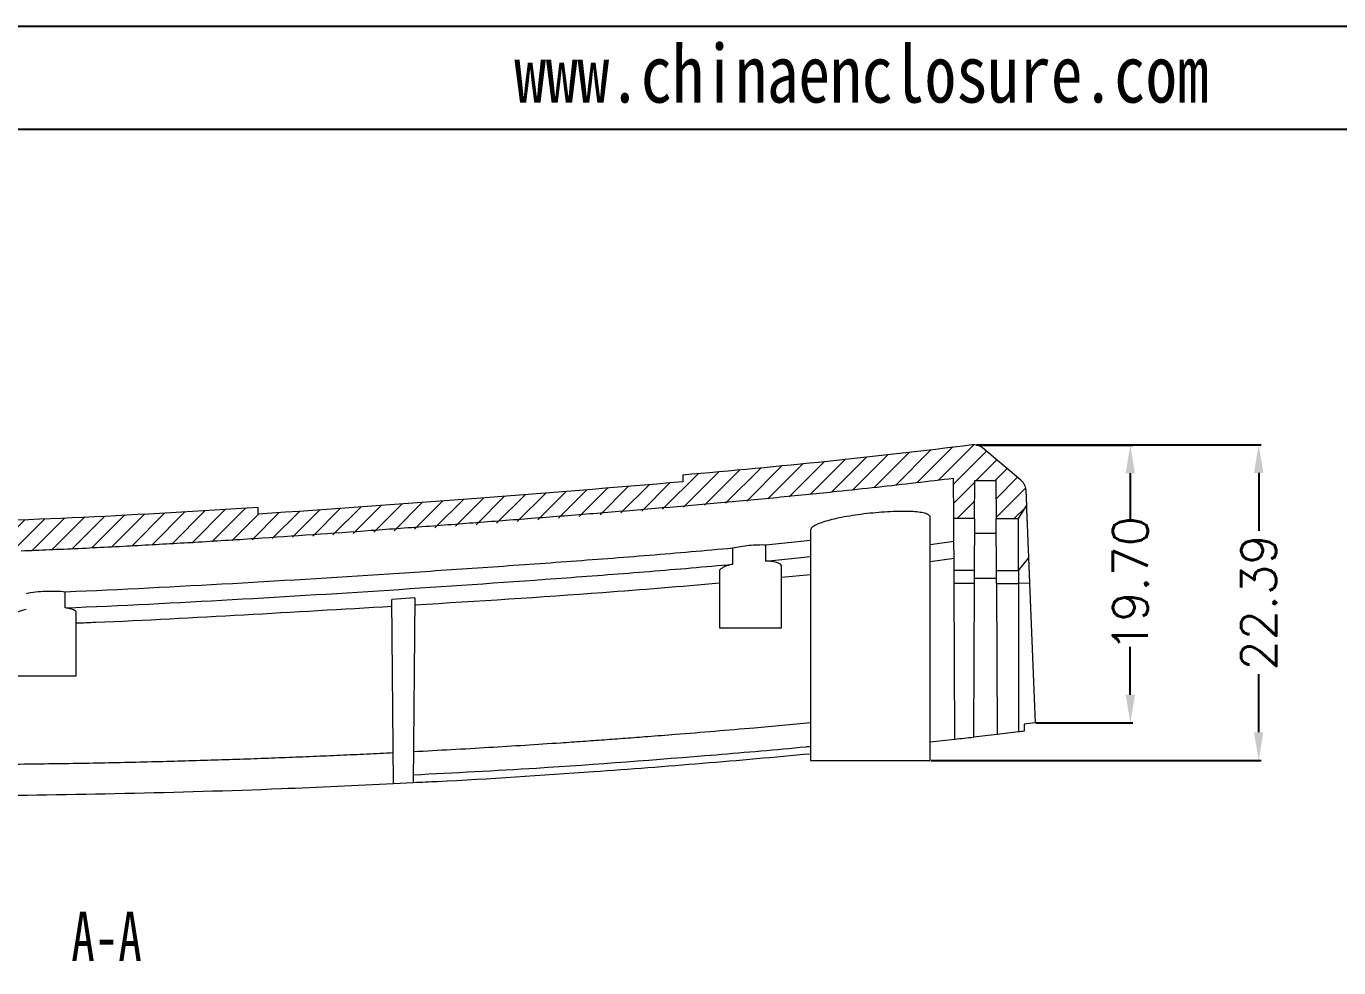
# Model space of a CAD drawing. Header units: inches. Extents: x 319 to 1827, y 1181 to 1488.
# Drawn here: x 469.6 to 562.7, y 1421.6 to 1488.4 of the extents above; entities that cross this region are included whole.
import ezdxf

# ---------------------------------------------------------------- set-up
doc = ezdxf.new("R2010")
doc.units = ezdxf.units.IN
doc.layers.add('文字', color=81, linetype='Continuous')
doc.styles.add('SLDTEXTSTYLE1', font='TXT', dxfattribs={"width": 0.75, "bigfont": 'bigfont'})
doc.styles.add('SLDTEXTSTYLE3', font='TXT', dxfattribs={"width": 0.7})
doc.styles.get("Standard").update_dxf_attribs({"font": 'txt', "bigfont": 'gbcbig.shx'})
doc.styles.add('宋体', font='', dxfattribs={"width": 0.8, "height": 3.5})
doc.styles.get('宋体').set_extended_font_data('SimSun')
doc.dimstyles.new('2.5', dxfattribs={"dimtxt": 2.5, "dimasz": 2, "dimexe": 0.18, "dimexo": 0.0625, "dimgap": 0.09, "dimtad": 0, "dimzin": 0, "dimdsep": 46, "dimtxsty": 'Standard', "dimcen": 2, "dimclrd": 3, "dimclre": 3, "dimclrt": 256, "dimadec": 0, "dimazin": 0, "dimtfac": 1, "dimtofl": 0, "dimtmove": 0, "dimatfit": 3, "dimfxl": 1, "dimtolj": 1, "dimtzin": 0, "dimarcsym": 0})

# ---------------------------------------------------------------- blocks, each defined once
blk = doc.blocks.new('SW_NOTE_2')
at = {"color": 0, "linetype": 'Continuous', "lineweight": 0, "attachment_point": 2}
for s, insert, char_height, style in [('剖面', (8.334, 8.186), 6.35, 'SLDTEXTSTYLE1'), ('A-A', (22.232, 5.799), 3.5, 'SLDTEXTSTYLE3')]:
    blk.add_mtext(s, dxfattribs=dict(at, insert=insert, char_height=char_height, style=style))
blk = doc.blocks.new('*D201')
at = {"color": 3, "lineweight": -2}
for p, q in [((537.134, 1458.666), (548.085, 1458.666)), ((547.905, 1456.666), (547.905, 1453.279)), ((547.905, 1440.962), (547.905, 1444.349)), ((541.218, 1438.962), (548.085, 1438.962))]:
    blk.add_line(p, q, dxfattribs=at)
at = {"color": 3}
for points in [[(547.571, 1456.666), (548.238, 1456.666), (547.905, 1458.666)], [(547.571, 1440.962), (548.238, 1440.962), (547.905, 1438.962)]]:
    blk.add_solid(points, dxfattribs=at)
at = {"layer": 'Defpoints', "color": 0}
for p in [(537.072, 1458.666), (547.905, 1458.666), (541.156, 1438.962)]:
    blk.add_point(p, dxfattribs=at)
at = {"insert": (547.905, 1448.814), "char_height": 2.5, "attachment_point": 5, "rotation": 90}
blk.add_mtext('\\A1;19.70', dxfattribs=at)
blk = doc.blocks.new('*D203')
at = {"color": 3, "lineweight": -2}
for p, q in [((536.992, 1458.697), (557.185, 1458.697)), ((557.005, 1456.697), (557.005, 1452.592)), ((557.005, 1438.306), (557.005, 1442.412)), ((533.788, 1436.306), (557.185, 1436.306))]:
    blk.add_line(p, q, dxfattribs=at)
at = {"color": 3}
for points in [[(556.671, 1456.697), (557.338, 1456.697), (557.005, 1458.697)], [(556.671, 1438.306), (557.338, 1438.306), (557.005, 1436.306)]]:
    blk.add_solid(points, dxfattribs=at)
at = {"layer": 'Defpoints', "color": 0}
for p in [(536.929, 1458.697), (557.005, 1458.697), (533.726, 1436.306)]:
    blk.add_point(p, dxfattribs=at)
at = {"insert": (557.005, 1447.502), "char_height": 2.5, "attachment_point": 5, "rotation": 90}
blk.add_mtext('\\A1;22.39', dxfattribs=at)

msp = doc.modelspace()

# ---------------------------------------------------------------- hatches: boundary and pattern name
at = {"linetype": 'Continuous', "lineweight": 0}
h = msp.add_hatch(dxfattribs=at)
h.set_pattern_fill('ANSI31', color=4, scale=0.3, style=0)
h.set_pattern_definition([(45, (-799.6228, -718.3109), (-0.6735192, 0.6735192), [])])
edge = h.paths.add_edge_path(flags=0)
edge.add_line((540.14, 1456.184), (537.433, 1458.471))
edge.add_spline(control_points=[(537.433, 1458.471), (537.221, 1458.651), (536.936, 1458.734), (536.662, 1458.7)], knot_values=[0, 0, 0, 0, 1, 1, 1, 1], weights=[1, 1, 1, 1], degree=3, periodic=0)
edge.add_spline(control_points=[(536.662, 1458.7), (535.816, 1458.593), (531.883, 1458.105), (527.79, 1457.65), (523.689, 1457.237), (519.584, 1456.859), (516.327, 1456.576), (516.176, 1456.562)], knot_values=[0.07123, 0.07123, 0.07123, 0.07123, 0.07123, 0.07123, 0.096215, 0.187327, 0.19178, 0.19178, 0.19178, 0.19178, 0.19178, 0.19178], weights=[1, 1, 1, 1, 1, 1, 1, 1], degree=5, periodic=0)
edge.add_line((516.176, 1456.562), (516.176, 1456.061))
edge.add_spline(control_points=[(516.176, 1456.061), (511.304, 1455.638), (501.266, 1454.856), (491.236, 1454.11), (486.076, 1453.771)], knot_values=[0, 0, 0, 0, 0.085733, 0.176462, 0.176462, 0.176462, 0.176462], weights=[1, 1, 1, 1, 1], degree=3, periodic=0)
edge.add_line((486.076, 1453.771), (486.076, 1454.272))
edge.add_spline(control_points=[(486.076, 1454.272), (485.549, 1454.238), (483.226, 1454.087), (479.107, 1453.833), (474.145, 1453.565), (469.183, 1453.352), (464.748, 1453.218), (462.109, 1453.157), (461.267, 1453.14)], knot_values=[0.368318, 0.368318, 0.368318, 0.368318, 0.368318, 0.368318, 0.383756, 0.436414, 0.489072, 0.513752, 0.513752, 0.513752, 0.513752, 0.513752, 0.513752], weights=[1, 1, 1, 1, 1, 1, 1, 1, 1], degree=5, periodic=0)
edge.add_spline(control_points=[(461.267, 1453.14), (461.11, 1453.137), (460.974, 1452.999), (460.973, 1452.843)], knot_values=[0, 0, 0, 0, 1, 1, 1, 1], weights=[1, 1, 1, 1], degree=3, periodic=0)
edge.add_line((460.973, 1452.843), (460.961, 1451.506))
edge.add_line((460.961, 1451.506), (463.476, 1451.506))
edge.add_line((463.476, 1451.506), (463.476, 1450.991))
edge.add_spline(control_points=[(463.476, 1450.991), (463.71, 1450.997), (463.943, 1451.003), (464.176, 1451.009)], knot_values=[0, 0, 0, 0, 1, 1, 1, 1], weights=[1, 1, 1, 1], degree=3, periodic=0)
edge.add_line((464.176, 1451.009), (464.176, 1450.806))
edge.add_line((464.176, 1450.806), (465.976, 1450.806))
edge.add_line((465.976, 1450.806), (465.976, 1451.506))
edge.add_line((465.976, 1451.506), (469.276, 1451.506))
edge.add_line((469.276, 1451.506), (469.276, 1451.174))
edge.add_spline(control_points=[(469.276, 1451.174), (490.392, 1451.977), (514.298, 1453.739), (535.379, 1456.323)], knot_values=[0, 0, 0, 0, 1, 1, 1, 1], weights=[1, 1, 1, 1], degree=3, periodic=0)
edge.add_line((535.379, 1456.323), (535.394, 1453.45))
edge.add_line((535.394, 1453.45), (536.857, 1453.45))
edge.add_line((536.857, 1453.45), (536.871, 1456.15))
edge.add_line((536.871, 1456.15), (538.382, 1456.15))
edge.add_line((538.382, 1456.15), (538.396, 1453.45))
edge.add_line((538.396, 1453.45), (539.976, 1453.45))
edge.add_spline(control_points=[(539.976, 1453.45), (540.163, 1453.75), (540.35, 1454.05), (540.538, 1454.35)], knot_values=[0, 0, 0, 0, 1, 1, 1, 1], weights=[1, 1, 1, 1], degree=3, periodic=0)
edge.add_line((540.538, 1454.35), (540.493, 1455.46))
edge.add_spline(control_points=[(540.493, 1455.46), (540.482, 1455.739), (540.351, 1456.005), (540.14, 1456.184)], knot_values=[0, 0, 0, 0, 1, 1, 1, 1], weights=[1, 1, 1, 1], degree=3, periodic=0)

# ---------------------------------------------------------------- linework, layer by layer
for p, q in [((319.19, 1488.371), (752.755, 1488.371)), ((333.788, 1481.072), (745.456, 1481.072))]:
    msp.add_line(p, q)
at = {"color": 7, "linetype": 'Continuous', "lineweight": 15}
for p, q in [((540.14, 1456.184), (537.433, 1458.471)), ((516.176, 1456.562), (516.176, 1456.061)), ((535.394, 1453.45), (535.379, 1456.323)), ((536.857, 1453.45), (536.871, 1456.15)), ((536.871, 1456.15), (538.382, 1456.15)), ((538.382, 1456.15), (538.396, 1453.45)), ((540.493, 1455.46), (540.538, 1454.35)), ((539.976, 1453.45), (540.538, 1454.35)), ((486.076, 1453.771), (486.076, 1454.272)), ((533.726, 1436.306), (533.726, 1453.528)), ((536.857, 1453.45), (535.394, 1453.45)), ((538.396, 1453.45), (539.976, 1453.45)), ((525.226, 1452.627), (525.226, 1436.306)), ((525.226, 1451.899), (522.077, 1451.576)), ((522.077, 1450.444), (522.077, 1451.576)), ((536.852, 1452.431), (538.401, 1452.428)), ((519.72, 1450.221), (519.72, 1451.353)), ((522.077, 1450.444), (525.226, 1450.766)), ((539.976, 1449.775), (540.686, 1450.649)), ((518.776, 1449.722), (518.776, 1445.706)), ((523.176, 1445.706), (523.176, 1450.092)), ((536.838, 1449.775), (535.414, 1449.775)), ((538.415, 1449.775), (539.976, 1449.775)), ((525.226, 1449.473), (523.176, 1449.267)), ((536.833, 1448.847), (535.418, 1448.847)), ((535.476, 1437.817), (535.418, 1448.847)), ((536.833, 1448.847), (536.776, 1437.959)), ((538.42, 1448.847), (539.976, 1448.847)), ((538.42, 1448.847), (538.476, 1438.15)), ((540.757, 1448.886), (539.976, 1448.847)), ((539.976, 1448.847), (539.976, 1438.321)), ((540.757, 1448.886), (541.156, 1438.962)), ((472.403, 1447.12), (472.403, 1448.244)), ((497.19, 1447.827), (495.562, 1447.726)), ((497.19, 1447.827), (497.076, 1434.731)), ((495.676, 1434.659), (495.562, 1447.726)), ((473.176, 1442.306), (473.176, 1446.801)), ((518.776, 1445.706), (523.176, 1445.706)), ((468.776, 1442.306), (473.176, 1442.306)), ((540.376, 1438.871), (540.376, 1438.368)), ((533.726, 1437.629), (535.476, 1437.817)), ((525.226, 1436.306), (533.726, 1436.306)), ((495.676, 1434.659), (497.076, 1434.731))]:
    msp.add_line(p, q, dxfattribs=at)
at = {"color": 8, "linetype": 'Continuous', "lineweight": 15}
for p, q in [((535.403, 1451.837), (533.726, 1451.603)), ((535.409, 1450.622), (533.726, 1450.391))]:
    msp.add_line(p, q, dxfattribs=at)
at = {"color": 7, "linetype": 'Continuous', "lineweight": 15, "flags": 128}
for points in [[(535.418, 1448.847), (535.417, 1449.029), (535.417, 1449.203), (535.416, 1449.364), (535.415, 1449.506), (535.414, 1449.625), (535.414, 1449.715), (535.414, 1449.775)], [(536.838, 1449.775), (536.837, 1449.715), (536.837, 1449.625), (536.836, 1449.506), (536.836, 1449.364), (536.835, 1449.203), (536.834, 1449.029), (536.833, 1448.847)]]:
    msp.add_lwpolyline(points, dxfattribs=at)
at = {"color": 7, "linetype": 'Continuous', "lineweight": 15}
msp.add_arc((461.534, 2117.485), 683.679, 276.208872, 276.318441, dxfattribs=at)
for points in [[(516.176, 1456.562), (523.022, 1457.156), (529.858, 1457.838), (536.662, 1458.7)], [(538.418, 1449.21), (537.89, 1449.21), (537.363, 1449.21), (536.835, 1449.212)], [(541.156, 1438.962), (540.896, 1438.931), (540.636, 1438.901), (540.376, 1438.871)], [(539.976, 1438.321), (539.476, 1438.263), (538.976, 1438.206), (538.476, 1438.15)], [(540.376, 1438.368), (540.243, 1438.352), (540.109, 1438.337), (539.976, 1438.321)]]:
    msp.add_open_spline(points, degree=3, dxfattribs=at)
for points, knots in [([(536.662, 1458.7), (536.697, 1458.703), (536.765, 1458.71), (536.903, 1458.705), (537.073, 1458.674), (537.233, 1458.607), (537.352, 1458.536), (537.406, 1458.493), (537.433, 1458.471)], [0, 0, 0, 0, 0.124772, 0.249544, 0.499629, 0.74841, 0.874205, 1, 1, 1, 1]), ([(469.276, 1451.174), (469.943, 1451.2), (471.294, 1451.253), (473.342, 1451.344), (475.436, 1451.445), (478.186, 1451.588), (481.658, 1451.786), (487.171, 1452.132), (492.721, 1452.52), (498.226, 1452.928), (502.355, 1453.242), (506.484, 1453.559), (511.991, 1453.996), (517.535, 1454.463), (523.04, 1454.976), (526.734, 1455.346), (529.932, 1455.688), (532.682, 1455.997), (534.488, 1456.215), (535.379, 1456.323)], [0, 0, 0, 0, 0.030221, 0.061139, 0.092754, 0.125068, 0.1857, 0.250069, 0.374952, 0.437375, 0.499804, 0.562247, 0.62471, 0.749708, 0.813933, 0.874823, 0.917678, 0.959403, 1, 1, 1, 1]), ([(540.14, 1456.184), (540.165, 1456.161), (540.217, 1456.115), (540.306, 1456.01), (540.399, 1455.863), (540.458, 1455.7), (540.486, 1455.564), (540.491, 1455.495), (540.493, 1455.46)], [0, 0, 0, 0, 0.124771, 0.249543, 0.499627, 0.748411, 0.874205, 1, 1, 1, 1]), ([(516.176, 1456.061), (511.304, 1455.638), (501.266, 1454.856), (491.236, 1454.11), (486.076, 1453.771)], [0.6314899, 0.6314899, 0.6314899, 0.6314899, 0.7172228, 0.8079518, 0.8079518, 0.8079518, 0.8079518]), ([(540.538, 1454.35), (540.538, 1454.348), (540.538, 1454.346), (540.539, 1454.329), (540.54, 1454.303), (540.541, 1454.267), (540.543, 1454.22), (540.545, 1454.164), (540.548, 1454.096), (540.551, 1454.019), (540.555, 1453.932), (540.558, 1453.834), (540.563, 1453.726), (540.568, 1453.608), (540.574, 1453.437), (540.584, 1453.2), (540.597, 1452.875), (540.612, 1452.511), (540.628, 1452.107), (540.646, 1451.663), (540.665, 1451.181), (540.679, 1450.827), (540.686, 1450.649)], [0, 0, 0, 0, 0.037445, 0.074851, 0.112222, 0.149559, 0.186866, 0.224146, 0.261402, 0.298636, 0.335852, 0.373052, 0.410239, 0.447417, 0.484588, 0.558261, 0.631881, 0.705472, 0.779057, 0.852658, 0.926298, 1, 1, 1, 1]), ([(461.267, 1453.14), (465.402, 1453.225), (469.537, 1453.369), (477.807, 1453.758), (481.942, 1454), (486.076, 1454.272)], [0, 0, 0, 0, 0.5, 0.5, 1, 1, 1, 1]), ([(533.726, 1453.528), (533.726, 1453.584), (533.699, 1453.635), (533.592, 1453.727), (533.511, 1453.769), (533.297, 1453.841), (533.167, 1453.871), (532.856, 1453.92), (532.675, 1453.938), (532.279, 1453.963), (532.062, 1453.969), (531.591, 1453.97), (531.341, 1453.965), (530.823, 1453.943), (530.551, 1453.927), (529.998, 1453.885), (529.721, 1453.859), (529.162, 1453.799), (528.88, 1453.764), (528.336, 1453.688), (528.072, 1453.647), (527.301, 1453.513), (526.839, 1453.412), (526.255, 1453.25), (526.082, 1453.196), (525.779, 1453.083), (525.648, 1453.025), (525.44, 1452.91), (525.361, 1452.853), (525.254, 1452.739), (525.226, 1452.683), (525.226, 1452.627)], [0, 0, 0, 0, 0.0625, 0.0625, 0.125, 0.125, 0.1875, 0.1875, 0.25, 0.25, 0.3125, 0.3125, 0.375, 0.375, 0.4375, 0.4375, 0.5, 0.5, 0.5625, 0.5625, 0.625, 0.625, 0.75, 0.75, 0.8125, 0.8125, 0.875, 0.875, 0.9375, 0.9375, 1, 1, 1, 1]), ([(535.414, 1449.775), (535.407, 1450.995), (535.402, 1451.915), (535.396, 1453.142), (535.394, 1453.447), (535.394, 1453.45)], [0, 0, 0, 0, 0.5, 0.5, 1, 1, 1, 1]), ([(536.857, 1453.45), (536.857, 1453.447), (536.855, 1453.141), (536.849, 1451.913), (536.844, 1450.995), (536.838, 1449.775)], [0, 0, 0, 0, 0.5, 0.5, 1, 1, 1, 1]), ([(538.415, 1449.775), (538.415, 1449.858), (538.414, 1450.025), (538.412, 1450.265), (538.411, 1450.496), (538.41, 1450.719), (538.409, 1450.933), (538.408, 1451.138), (538.407, 1451.335), (538.406, 1451.523), (538.405, 1451.702), (538.404, 1451.872), (538.403, 1452.034), (538.402, 1452.187), (538.402, 1452.332), (538.401, 1452.467), (538.4, 1452.594), (538.4, 1452.712), (538.399, 1452.821), (538.399, 1452.922), (538.398, 1453.013), (538.398, 1453.096), (538.397, 1453.17), (538.397, 1453.236), (538.397, 1453.292), (538.396, 1453.341), (538.396, 1453.38), (538.396, 1453.411), (538.396, 1453.433), (538.396, 1453.447), (538.396, 1453.449), (538.396, 1453.45)], [0, 0, 0, 0, 0.034551, 0.0691, 0.103647, 0.138191, 0.172733, 0.20727, 0.241803, 0.276332, 0.310856, 0.345375, 0.379887, 0.414394, 0.448894, 0.483387, 0.517872, 0.55235, 0.58682, 0.621282, 0.655736, 0.690183, 0.724624, 0.75906, 0.793491, 0.827918, 0.862341, 0.896761, 0.931177, 0.96559, 1, 1, 1, 1]), ([(539.976, 1449.775), (539.976, 1450.268), (539.976, 1451.271), (539.976, 1452.517), (539.976, 1453.291), (539.976, 1453.448), (539.976, 1453.45)], [0, 0, 0, 0, 0.25, 0.5, 0.75, 1, 1, 1, 1]), ([(522.077, 1451.576), (521.895, 1451.584), (521.702, 1451.584), (521.296, 1451.571), (521.087, 1451.558), (520.673, 1451.518), (520.466, 1451.492), (520.077, 1451.43), (519.89, 1451.393), (519.72, 1451.353)], [0, 0, 0, 0, 0.25, 0.25, 0.5, 0.5, 0.75, 0.75, 1, 1, 1, 1]), ([(519.72, 1451.353), (517.753, 1451.171), (515.784, 1451.001), (511.846, 1450.681), (509.876, 1450.531), (505.935, 1450.241), (503.964, 1450.102), (500.022, 1449.83), (498.051, 1449.696), (492.136, 1449.306), (488.192, 1449.061), (480.3, 1448.615), (476.353, 1448.414), (472.403, 1448.244)], [0, 0, 0, 0, 0.125, 0.125, 0.25, 0.25, 0.375, 0.375, 0.5, 0.5, 0.75, 0.75, 1, 1, 1, 1]), ([(540.686, 1450.649), (540.687, 1450.637), (540.688, 1450.612), (540.69, 1450.561), (540.692, 1450.501), (540.696, 1450.402), (540.703, 1450.247), (540.712, 1450.015), (540.723, 1449.748), (540.734, 1449.464), (540.746, 1449.174), (540.753, 1448.982), (540.757, 1448.886)], [0, 0, 0, 0, 0.059436, 0.118488, 0.177504, 0.236834, 0.3687, 0.500549, 0.632041, 0.764046, 0.881832, 1, 1, 1, 1]), ([(472.403, 1447.12), (476.351, 1447.29), (480.298, 1447.49), (488.19, 1447.934), (492.136, 1448.178), (500.024, 1448.697), (503.967, 1448.969), (509.878, 1449.403), (511.848, 1449.553), (515.785, 1449.872), (517.753, 1450.04), (519.72, 1450.221)], [0, 0, 0, 0, 0.25, 0.25, 0.5, 0.5, 0.75, 0.75, 0.875, 0.875, 1, 1, 1, 1]), ([(519.72, 1450.221), (519.573, 1450.186), (519.441, 1450.148), (519.208, 1450.068), (519.107, 1450.026), (518.944, 1449.94), (518.882, 1449.896), (518.797, 1449.808), (518.776, 1449.765), (518.776, 1449.722)], [0, 0, 0, 0, 0.25, 0.25, 0.5, 0.5, 0.75, 0.75, 1, 1, 1, 1]), ([(523.176, 1450.092), (523.176, 1450.139), (523.152, 1450.182), (523.054, 1450.261), (522.981, 1450.297), (522.791, 1450.358), (522.672, 1450.384), (522.4, 1450.423), (522.247, 1450.437), (522.077, 1450.444)], [0, 0, 0, 0, 0.25, 0.25, 0.5, 0.5, 0.75, 0.75, 1, 1, 1, 1]), ([(538.42, 1448.847), (538.419, 1449.061), (538.418, 1449.272), (538.417, 1449.604), (538.416, 1449.724), (538.415, 1449.775)], [0, 0, 0, 0, 0.5, 0.5, 1, 1, 1, 1]), ([(539.976, 1449.775), (539.976, 1449.724), (539.976, 1449.604), (539.976, 1449.272), (539.976, 1449.061), (539.976, 1448.847)], [0, 0, 0, 0, 0.5, 0.5, 1, 1, 1, 1]), ([(518.776, 1448.867), (516.025, 1448.635), (508.837, 1448.029), (501.632, 1447.589), (497.186, 1447.317)], [0, 0, 0, 0, 0.3827704, 1, 1, 1, 1]), ([(472.403, 1448.244), (472.211, 1448.268), (471.997, 1448.284), (471.526, 1448.298), (471.28, 1448.297), (470.776, 1448.276), (470.528, 1448.257), (470.053, 1448.204), (469.833, 1448.17), (469.635, 1448.13)], [0, 0, 0, 0, 0.25, 0.25, 0.5, 0.5, 0.75, 0.75, 1, 1, 1, 1]), ([(469.635, 1447.006), (469.5, 1446.979), (469.38, 1446.949), (469.167, 1446.885), (469.075, 1446.851), (468.854, 1446.745), (468.776, 1446.67), (468.776, 1446.595)], [0, 0, 0, 0, 0.25, 0.25, 0.5, 0.5, 1, 1, 1, 1]), ([(473.176, 1446.801), (473.176, 1446.836), (473.159, 1446.869), (473.092, 1446.932), (473.041, 1446.962), (472.91, 1447.016), (472.829, 1447.041), (472.637, 1447.085), (472.526, 1447.104), (472.403, 1447.12)], [0, 0, 0, 0, 0.25, 0.25, 0.5, 0.5, 0.75, 0.75, 1, 1, 1, 1]), ([(495.566, 1447.218), (492.066, 1447.014), (485.064, 1446.605), (477.6, 1446.199), (473.636, 1446.048), (473.176, 1446.03)], [0, 0, 0, 0, 0.469143, 0.938363, 1, 1, 1, 1]), ([(497.095, 1436.935), (498.876, 1437.032), (502.356, 1437.221), (506.35, 1437.479), (509.073, 1437.666), (510.599, 1437.774), (512.138, 1437.887), (513.817, 1438.014), (516.863, 1438.253), (520.709, 1438.571), (523.9, 1438.869), (525.226, 1438.993)], [0, 0, 0, 0, 0.189575, 0.370506, 0.425586, 0.479813, 0.533188, 0.589588, 0.658887, 0.858201, 1, 1, 1, 1]), ([(538.476, 1438.15), (538.193, 1438.118), (537.626, 1438.054), (537.06, 1437.991), (536.776, 1437.959), (536.776, 1437.959)], [0.000134, 0.000134, 0.000134, 0.000134, 0.5, 1, 1.000453, 1.000453, 1.000453, 1.000453]), ([(461.195, 1436.006), (462.031, 1436.007), (463.688, 1436.008), (466.148, 1436.02), (468.559, 1436.041), (470.918, 1436.069), (473.225, 1436.105), (475.48, 1436.147), (477.684, 1436.196), (479.839, 1436.251), (481.947, 1436.311), (484.008, 1436.376), (486.028, 1436.445), (488.009, 1436.519), (489.957, 1436.598), (491.877, 1436.681), (493.774, 1436.768), (495.031, 1436.83), (495.657, 1436.861)], [0, 0, 0, 0, 0.072793, 0.144188, 0.21414, 0.282601, 0.349531, 0.41494, 0.478876, 0.541382, 0.602507, 0.662299, 0.720852, 0.778305, 0.834803, 0.890488, 0.945505, 1, 1, 1, 1]), ([(497.076, 1434.742), (497.645, 1434.768), (501.906, 1434.962), (508.739, 1435.425), (517.554, 1436.085), (522.675, 1436.549), (525.226, 1436.78)], [0, 0, 0, 0, 0.0605223, 0.4532048, 0.7275846, 1, 1, 1, 1]), ([(525.226, 1437.283), (525.114, 1437.272), (522.89, 1437.054), (516.422, 1436.504), (507.154, 1435.779), (499.992, 1435.414), (497.081, 1435.265)], [0, 0, 0, 0, 0.011933, 0.237875, 0.690254, 1, 1, 1, 1]), ([(461.176, 1433.828), (462.63, 1433.822), (467.779, 1433.799), (476.624, 1433.954), (486.672, 1434.232), (493.02, 1434.546), (495.676, 1434.677)], [0, 0, 0, 0, 0.126462, 0.447697, 0.76893, 1, 1, 1, 1])]:
    msp.add_open_spline(points, degree=3, knots=knots, dxfattribs=at)

# ---------------------------------------------------------------- block references
at = {"color": 7, "linetype": 'Continuous', "lineweight": 0}
msp.add_blockref('SW_NOTE_2', (453.094, 1419.773), dxfattribs=at)

# ---------------------------------------------------------------- texts
at = {"layer": '文字', "color": 0, "insert": (504.241, 1487.072), "char_height": 4.11084, "width": 72.22347, "attachment_point": 1, "style": '宋体'}
msp.add_mtext('www.chinaenclosure.com', dxfattribs=at)

# ---------------------------------------------------------------- dimensions: what is measured, and where the dimension line sits
for base, p1, p2, picture, middle in [((557.005, 1458.697), (533.726, 1436.306), (536.929, 1458.697), '*D203', (557.005, 1447.502)), ((547.905, 1458.666), (541.156, 1438.962), (537.072, 1458.666), '*D201', (547.905, 1448.814))]:
    dim = msp.add_linear_dim(base=base, p1=p1, p2=p2, angle=90, dimstyle='2.5')
    dim.commit()
    dim.dimension.update_dxf_attribs({"geometry": picture, "text_midpoint": middle})

doc.saveas('drawing.dxf')
